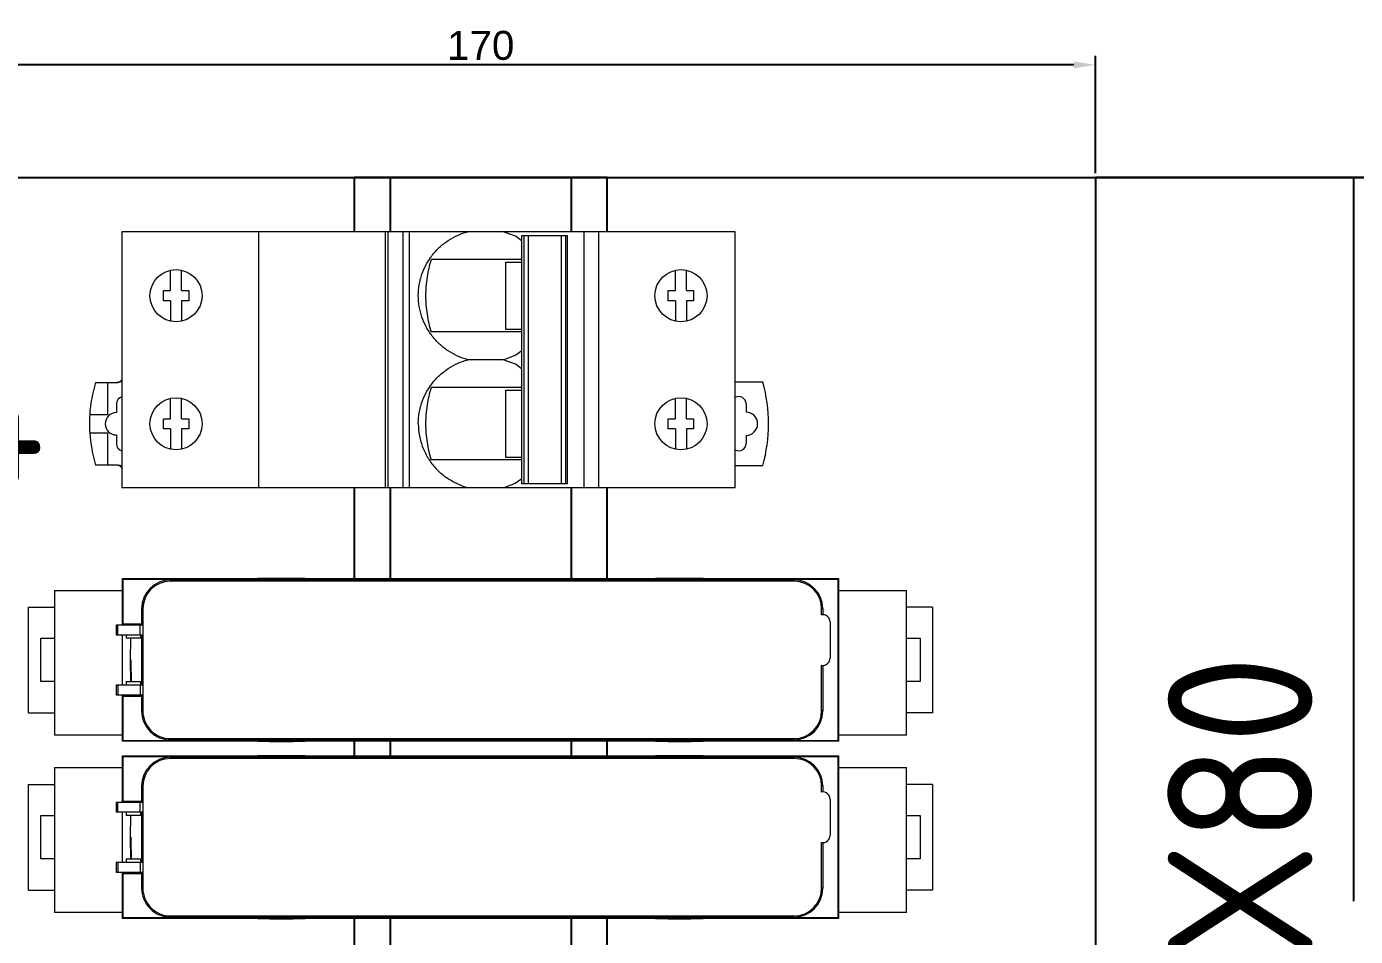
# Model space of a CAD drawing. Header units: millimetres. Extents: x 0 to 69574, y -5 to 41746.
# Drawn here: x 39376.4 to 39560.1, y 20334.5 to 20460.3 of the extents above; entities that cross this region are included whole.
import ezdxf
from ezdxf.enums import TextEntityAlignment as Align

# ---------------------------------------------------------------- set-up
doc = ezdxf.new("R2010")
doc.units = ezdxf.units.MM
doc.set_wipeout_variables(frame=1)
doc.layers.add('! NO PLOT !', color=7, linetype='Continuous', true_color=0xff75dd, plot=False)
doc.layers.add('000-PI-Oprema', color=30, linetype='Continuous', lineweight=5)
for name, color, linetype in [('000-PI_TEXT', 7, 'Continuous'), ('002-PI-Kabelska kanalica', 150, 'Continuous'), ('004-PI-DIN Šina', 3, 'Continuous')]:
    doc.layers.add(name, color=color, linetype=linetype)
doc.styles.add('PI0', font='isocpeur.ttf', dxfattribs={"width": 0.9})
doc.styles.get("Standard").update_dxf_attribs({"font": 'arial.ttf'})
doc.dimstyles.new('ISO-25', dxfattribs={"dimtxt": 4, "dimasz": 3, "dimexe": 1.25, "dimexo": 0.625, "dimtad": 1, "dimtxsty": 'Standard', "dimcen": 3, "dimadec": 0, "dimazin": 0, "dimtfac": 1, "dimtmove": 0, "dimatfit": 3, "dimfxl": 1, "dimarcsym": 0})

# ---------------------------------------------------------------- blocks, each defined once
blk = doc.blocks.new('*U574')
at = {"layer": '002-PI-Kabelska kanalica'}
blk.add_line((80, -100), (80, 791), dxfattribs=at)
blk = doc.blocks.new('*D1448')
at = {"layer": '! NO PLOT !', "color": 0, "lineweight": -2, "ltscale": 0.25, "transparency": 16777216}
for p, q in [((39354.17, 20440.03), (39354.17, 20456.23)), ((39524.17, 20440.03), (39524.17, 20456.23)), ((39521.17, 20454.98), (39357.17, 20454.98))]:
    blk.add_line(p, q, dxfattribs=at)
at = {"layer": '! NO PLOT !', "color": 0, "ltscale": 0.25, "transparency": 16777216}
for points in [[(39357.17, 20455.48), (39357.17, 20454.48), (39354.17, 20454.98)], [(39521.17, 20455.48), (39521.17, 20454.48), (39524.17, 20454.98)]]:
    blk.add_solid(points, dxfattribs=at)
at = {"layer": 'Defpoints', "color": 0, "ltscale": 0.25, "transparency": 16777216}
for p in [(39354.17, 20454.98), (39354.17, 20439.4), (39524.17, 20439.4)]:
    blk.add_point(p, dxfattribs=at)
at = {"layer": '! NO PLOT !', "color": 0, "ltscale": 0.25, "transparency": 16777216, "insert": (39439.17, 20457.65), "char_height": 4, "attachment_point": 5}
blk.add_mtext('170', dxfattribs=at)
blk = doc.blocks.new('*U581')
at = {"layer": '004-PI-DIN Šina'}
blk.add_lwpolyline([(220, -17.5), (220, 17.5), (0, 17.5), (0, -17.5)], close=True, dxfattribs=at)
for points in [[(0, 12.5), (220, 12.5)], [(0, -12.5), (220, -12.5)]]:
    blk.add_lwpolyline(points, dxfattribs=at)
blk = doc.blocks.new('*U580')
at = {"layer": '002-PI-Kabelska kanalica'}
for p, q in [((-20, 120), (20, 120)), ((-20, -100), (-20, 120)), ((20, -100), (20, 120)), ((-20, -100), (20, -100))]:
    blk.add_line(p, q, dxfattribs=at)
blk = doc.blocks.new('XPSBAC14AC')
blk.add_wipeout([(51947.94, 38327.31), (51951.03, 38327.31), (51951.03, 38330.91), (51965.63, 38330.91), (51965.63, 38327.31), (51967.94, 38327.31), (51967.94, 38317.9), (51969.58, 38317.9), (51969.58, 38218.9), (51967.94, 38218.9), (51967.94, 38209.5), (51965.63, 38209.5), (51965.63, 38205.9), (51951.03, 38205.9), (51951.03, 38209.5), (51947.94, 38209.5), (51947.94, 38218.9), (51947.08, 38218.9), (51947.08, 38317.9), (51947.94, 38317.9)]).dxf.layer = '000-PI-Oprema'
at = {"layer": '000-PI-Oprema'}
for p, q in [((51951.03, 38330.91), (51965.63, 38330.91)), ((51951.03, 38330.91), (51951.03, 38327.31)), ((51965.63, 38330.91), (51965.63, 38327.31)), ((51955.34, 38329.2), (51961.33, 38329.2)), ((51955.34, 38327.31), (51955.34, 38329.2)), ((51961.33, 38329.2), (51961.33, 38327.31)), ((51967.94, 38327.31), (51947.94, 38327.31)), ((51947.94, 38317.9), (51947.94, 38327.31)), ((51967.94, 38327.31), (51967.94, 38317.9)), ((51947.08, 38317.9), (51953.47, 38317.9)), ((51947.17, 38317.82), (51947.08, 38317.9)), ((51947.08, 38299.18), (51947.08, 38317.9)), ((51947.17, 38317.82), (51953.33, 38317.82)), ((51947.17, 38218.99), (51947.17, 38317.82)), ((51953.33, 38317.9), (51953.33, 38315.25)), ((51953.47, 38317.4), (51953.33, 38317.4)), ((51954.89, 38318.75), (51953.47, 38318.75)), ((51953.47, 38315.09), (51953.47, 38318.75)), ((51954.89, 38318.56), (51953.47, 38318.56)), ((51954.89, 38318.75), (51954.89, 38315.09)), ((51954.89, 38317.9), (51961.77, 38317.9)), ((51955.33, 38317.4), (51954.89, 38317.4)), ((51955.33, 38317.4), (51955.33, 38315.4)), ((51961.77, 38317.4), (51961.33, 38317.4)), ((51961.33, 38315.4), (51961.33, 38317.4)), ((51963.19, 38318.75), (51961.77, 38318.75)), ((51961.77, 38315.09), (51961.77, 38318.75)), ((51961.77, 38318.56), (51963.19, 38318.56)), ((51963.19, 38318.75), (51963.19, 38315.09)), ((51963.19, 38317.9), (51969.58, 38317.9)), ((51963.33, 38317.4), (51963.19, 38317.4)), ((51963.33, 38317.9), (51963.33, 38315.25)), ((51963.33, 38317.82), (51969.49, 38317.82)), ((51969.49, 38317.82), (51969.58, 38317.9)), ((51969.49, 38317.82), (51969.49, 38218.99)), ((51969.58, 38317.9), (51969.58, 38299.18)), ((51955.33, 38316.76), (51958.33, 38316.79)), ((51958.33, 38316.79), (51961.33, 38316.76)), ((51953.47, 38315.25), (51951.28, 38315.25)), ((51951.28, 38315.08), (51951.28, 38315.25)), ((51965.38, 38315.08), (51951.28, 38315.08)), ((51953.47, 38315.4), (51953.33, 38315.4)), ((51954.89, 38315.46), (51953.47, 38315.46)), ((51955.33, 38315.4), (51954.89, 38315.4)), ((51961.77, 38315.25), (51954.89, 38315.25)), ((51961.77, 38315.4), (51961.33, 38315.4)), ((51961.77, 38315.46), (51963.19, 38315.46)), ((51963.33, 38315.4), (51963.19, 38315.4)), ((51965.38, 38315.25), (51963.19, 38315.25)), ((51965.38, 38315.25), (51965.38, 38315.08)), ((51947.28, 38311.25), (51947.45, 38311.25)), ((51947.28, 38311.25), (51947.28, 38225.05)), ((51947.45, 38311.25), (51947.45, 38225.05)), ((51969.21, 38311.25), (51969.38, 38311.25)), ((51969.21, 38225.05), (51969.21, 38311.25)), ((51969.38, 38225.05), (51969.38, 38311.25)), ((51947.06, 38299.15), (51947.14, 38299.23)), ((51947.06, 38297.5), (51947.06, 38299.15)), ((51947.14, 38300.15), (51947.08, 38300.15)), ((51969.58, 38300.15), (51969.53, 38300.15)), ((51969.53, 38299.23), (51969.61, 38299.15)), ((51969.61, 38299.15), (51969.61, 38297.5)), ((51947.02, 38297.5), (51947.11, 38297.5)), ((51947.02, 38294.3), (51947.02, 38297.5)), ((51947.11, 38297.67), (51947.08, 38297.67)), ((51947.08, 38297.67), (51947.08, 38297.5)), ((51947.11, 38294.13), (51947.11, 38297.67)), ((51969.59, 38297.67), (51969.56, 38297.67)), ((51969.56, 38297.67), (51969.56, 38294.13)), ((51969.56, 38297.5), (51969.64, 38297.5)), ((51969.59, 38297.5), (51969.59, 38297.67)), ((51969.64, 38297.5), (51969.64, 38294.3)), ((51947.11, 38294.3), (51947.02, 38294.3)), ((51947.06, 38292.65), (51947.06, 38294.3)), ((51947.08, 38294.3), (51947.08, 38294.13)), ((51947.08, 38294.13), (51947.11, 38294.13)), ((51969.64, 38294.3), (51969.56, 38294.3)), ((51969.56, 38294.13), (51969.59, 38294.13)), ((51969.59, 38294.13), (51969.59, 38294.3)), ((51969.61, 38294.3), (51969.61, 38292.65)), ((51947.14, 38292.58), (51947.06, 38292.65)), ((51947.08, 38244.18), (51947.08, 38292.63)), ((51947.08, 38291.65), (51947.14, 38291.65)), ((51969.61, 38292.65), (51969.53, 38292.58)), ((51969.53, 38291.65), (51969.58, 38291.65)), ((51969.58, 38292.63), (51969.58, 38244.18)), ((51947.06, 38244.15), (51947.14, 38244.23)), ((51947.06, 38242.5), (51947.06, 38244.15)), ((51947.14, 38245.15), (51947.08, 38245.15)), ((51969.58, 38245.15), (51969.53, 38245.15)), ((51969.53, 38244.23), (51969.61, 38244.15)), ((51969.61, 38244.15), (51969.61, 38242.5)), ((51947.02, 38239.3), (51947.02, 38242.5)), ((51947.02, 38242.5), (51947.11, 38242.5)), ((51947.08, 38242.67), (51947.08, 38242.5)), ((51947.11, 38242.67), (51947.08, 38242.67)), ((51947.11, 38239.13), (51947.11, 38242.67)), ((51969.56, 38242.67), (51969.56, 38239.13)), ((51969.59, 38242.67), (51969.56, 38242.67)), ((51969.56, 38242.5), (51969.64, 38242.5)), ((51969.59, 38242.5), (51969.59, 38242.67)), ((51969.64, 38242.5), (51969.64, 38239.3)), ((51947.11, 38239.3), (51947.02, 38239.3)), ((51947.06, 38237.65), (51947.06, 38239.3)), ((51947.08, 38239.3), (51947.08, 38239.13)), ((51947.08, 38239.13), (51947.11, 38239.13)), ((51969.64, 38239.3), (51969.56, 38239.3)), ((51969.56, 38239.13), (51969.59, 38239.13)), ((51969.59, 38239.13), (51969.59, 38239.3)), ((51969.61, 38239.3), (51969.61, 38237.65)), ((51947.14, 38237.58), (51947.06, 38237.65)), ((51947.08, 38218.9), (51947.08, 38237.63)), ((51947.08, 38236.65), (51947.14, 38236.65)), ((51969.61, 38237.65), (51969.53, 38237.58)), ((51969.53, 38236.65), (51969.58, 38236.65)), ((51969.58, 38237.63), (51969.58, 38218.9)), ((51947.45, 38225.05), (51947.28, 38225.05)), ((51969.38, 38225.05), (51969.21, 38225.05)), ((51951.28, 38221.05), (51951.28, 38221.22)), ((51951.28, 38221.22), (51957.6, 38221.22)), ((51957.6, 38221.05), (51951.28, 38221.05)), ((51963.58, 38220.05), (51958.58, 38220.05)), ((51964.57, 38221.22), (51965.42, 38221.22)), ((51965.43, 38221.05), (51964.57, 38221.05)), ((51965.43, 38221.05), (51965.42, 38221.22)), ((51947.17, 38218.99), (51947.08, 38218.9)), ((51969.58, 38218.9), (51947.08, 38218.9)), ((51969.49, 38218.99), (51947.17, 38218.99)), ((51947.94, 38209.5), (51947.94, 38218.9)), ((51967.94, 38218.9), (51967.94, 38209.5)), ((51969.49, 38218.99), (51969.58, 38218.9)), ((51947.94, 38209.5), (51967.94, 38209.5)), ((51951.03, 38205.9), (51951.03, 38209.5)), ((51955.33, 38207.61), (51955.33, 38209.5)), ((51961.33, 38209.5), (51961.33, 38207.61)), ((51965.63, 38205.9), (51965.63, 38209.5)), ((51961.33, 38207.61), (51955.33, 38207.61)), ((51965.63, 38205.9), (51951.03, 38205.9))]:
    blk.add_line(p, q, dxfattribs=at)
for centre, radius, start, end in [((51976.28, 37111.64), 1205.24, 90.85346, 90.99635), ((51951.28, 38311.25), 4, 90, 180), ((51951.28, 38311.25), 3.83, 90, 180), ((51965.38, 38311.25), 4, 0, 90), ((51965.38, 38311.25), 3.83, 0, 90), ((51951.28, 38225.05), 4, 180, 270), ((51951.28, 38225.05), 3.83, 180, 270), ((51965.38, 38225.05), 3.83, 270.6387, 0), ((51965.38, 38225.05), 4, 270.625, 0), ((51958.58, 38221.05), 1, 170.1939, 270), ((51963.58, 38221.05), 0.998, 270, 9.9366)]:
    blk.add_arc(centre, radius, start, end, dxfattribs=at)
for points, knots in [([(51947.14, 38299.69), (51947.14, 38299.72), (51947.14, 38299.78), (51947.14, 38299.87), (51947.14, 38299.94), (51947.14, 38300.01), (51947.14, 38300.06), (51947.14, 38300.1), (51947.14, 38300.12), (51947.14, 38300.13), (51947.14, 38300.14), (51947.14, 38300.15), (51947.14, 38300.15), (51947.14, 38300.15)], [0, 0, 0, 0, 0.193096, 0.38017, 0.553085, 0.705022, 0.829881, 0.880646, 0.922911, 0.956185, 0.980215, 0.994834, 1, 1, 1, 1]), ([(51947.14, 38299.23), (51947.14, 38299.23), (51947.14, 38299.24), (51947.14, 38299.24), (51947.14, 38299.25), (51947.14, 38299.28), (51947.14, 38299.32), (51947.14, 38299.37), (51947.14, 38299.44), (51947.14, 38299.55), (51947.14, 38299.63), (51947.14, 38299.69)], [0, 0, 0, 0, 0.00666, 0.022616, 0.047761, 0.081913, 0.175972, 0.300944, 0.452175, 0.623721, 1, 1, 1, 1]), ([(51969.53, 38300.15), (51969.53, 38300.15), (51969.53, 38300.15), (51969.53, 38300.14), (51969.53, 38300.13), (51969.53, 38300.12), (51969.53, 38300.1), (51969.52, 38300.06), (51969.52, 38300.01), (51969.52, 38299.94), (51969.52, 38299.87), (51969.52, 38299.78), (51969.52, 38299.72), (51969.52, 38299.69)], [0, 0, 0, 0, 0.005166, 0.019785, 0.043815, 0.077089, 0.119354, 0.170119, 0.294978, 0.446915, 0.61983, 0.806904, 1, 1, 1, 1]), ([(51969.52, 38299.69), (51969.52, 38299.63), (51969.52, 38299.55), (51969.52, 38299.44), (51969.52, 38299.37), (51969.52, 38299.32), (51969.53, 38299.28), (51969.53, 38299.25), (51969.53, 38299.24), (51969.53, 38299.24), (51969.53, 38299.23), (51969.53, 38299.23)], [0, 0, 0, 0, 0.376279, 0.547825, 0.699056, 0.824028, 0.918087, 0.952239, 0.977384, 0.99334, 1, 1, 1, 1]), ([(51947.14, 38292.11), (51947.14, 38292.17), (51947.14, 38292.26), (51947.14, 38292.36), (51947.14, 38292.43), (51947.14, 38292.49), (51947.14, 38292.53), (51947.14, 38292.55), (51947.14, 38292.56), (51947.14, 38292.57), (51947.14, 38292.58), (51947.14, 38292.58)], [0, 0, 0, 0, 0.37628, 0.547819, 0.699055, 0.824029, 0.918087, 0.952239, 0.977384, 0.99334, 1, 1, 1, 1]), ([(51947.14, 38291.65), (51947.14, 38291.65), (51947.14, 38291.66), (51947.14, 38291.66), (51947.14, 38291.68), (51947.14, 38291.69), (51947.14, 38291.71), (51947.14, 38291.74), (51947.14, 38291.79), (51947.14, 38291.86), (51947.14, 38291.94), (51947.14, 38292.03), (51947.14, 38292.08), (51947.14, 38292.11)], [0, 0, 0, 0, 0.005166, 0.019784, 0.043814, 0.077089, 0.119356, 0.170122, 0.294977, 0.4469, 0.619834, 0.806964, 1, 1, 1, 1]), ([(51969.53, 38292.58), (51969.53, 38292.58), (51969.53, 38292.57), (51969.53, 38292.56), (51969.53, 38292.55), (51969.53, 38292.53), (51969.52, 38292.49), (51969.52, 38292.43), (51969.52, 38292.36), (51969.52, 38292.26), (51969.52, 38292.17), (51969.52, 38292.11)], [0, 0, 0, 0, 0.00666, 0.022616, 0.047761, 0.081913, 0.175972, 0.300945, 0.452176, 0.623721, 1, 1, 1, 1]), ([(51969.52, 38292.11), (51969.52, 38292.08), (51969.52, 38292.03), (51969.52, 38291.94), (51969.52, 38291.86), (51969.52, 38291.79), (51969.52, 38291.74), (51969.53, 38291.71), (51969.53, 38291.69), (51969.53, 38291.68), (51969.53, 38291.66), (51969.53, 38291.66), (51969.53, 38291.65), (51969.53, 38291.65)], [0, 0, 0, 0, 0.193096, 0.38017, 0.553085, 0.705023, 0.829882, 0.880646, 0.922912, 0.956185, 0.980215, 0.994834, 1, 1, 1, 1]), ([(51947.14, 38244.69), (51947.14, 38244.72), (51947.14, 38244.78), (51947.14, 38244.87), (51947.14, 38244.94), (51947.14, 38245.01), (51947.14, 38245.06), (51947.14, 38245.1), (51947.14, 38245.12), (51947.14, 38245.13), (51947.14, 38245.14), (51947.14, 38245.15), (51947.14, 38245.15), (51947.14, 38245.15)], [0, 0, 0, 0, 0.193096, 0.38017, 0.553085, 0.705022, 0.829881, 0.880646, 0.922911, 0.956185, 0.980215, 0.994834, 1, 1, 1, 1]), ([(51947.14, 38244.23), (51947.14, 38244.23), (51947.14, 38244.24), (51947.14, 38244.24), (51947.14, 38244.25), (51947.14, 38244.28), (51947.14, 38244.32), (51947.14, 38244.37), (51947.14, 38244.44), (51947.14, 38244.55), (51947.14, 38244.63), (51947.14, 38244.69)], [0, 0, 0, 0, 0.00666, 0.022616, 0.047761, 0.081913, 0.175972, 0.300944, 0.452175, 0.623721, 1, 1, 1, 1]), ([(51969.53, 38245.15), (51969.53, 38245.15), (51969.53, 38245.15), (51969.53, 38245.14), (51969.53, 38245.13), (51969.53, 38245.12), (51969.53, 38245.1), (51969.52, 38245.06), (51969.52, 38245.01), (51969.52, 38244.94), (51969.52, 38244.87), (51969.52, 38244.78), (51969.52, 38244.72), (51969.52, 38244.69)], [0, 0, 0, 0, 0.005166, 0.019785, 0.043815, 0.077089, 0.119354, 0.170119, 0.294978, 0.446915, 0.61983, 0.806904, 1, 1, 1, 1]), ([(51969.52, 38244.69), (51969.52, 38244.63), (51969.52, 38244.55), (51969.52, 38244.44), (51969.52, 38244.37), (51969.52, 38244.32), (51969.53, 38244.28), (51969.53, 38244.25), (51969.53, 38244.24), (51969.53, 38244.24), (51969.53, 38244.23), (51969.53, 38244.23)], [0, 0, 0, 0, 0.376279, 0.547825, 0.699056, 0.824028, 0.918087, 0.952239, 0.977384, 0.99334, 1, 1, 1, 1]), ([(51947.14, 38237.11), (51947.14, 38237.17), (51947.14, 38237.26), (51947.14, 38237.36), (51947.14, 38237.43), (51947.14, 38237.49), (51947.14, 38237.53), (51947.14, 38237.55), (51947.14, 38237.56), (51947.14, 38237.57), (51947.14, 38237.58), (51947.14, 38237.58)], [0, 0, 0, 0, 0.37628, 0.547819, 0.699055, 0.824029, 0.918087, 0.952239, 0.977384, 0.99334, 1, 1, 1, 1]), ([(51947.14, 38236.65), (51947.14, 38236.65), (51947.14, 38236.66), (51947.14, 38236.66), (51947.14, 38236.68), (51947.14, 38236.69), (51947.14, 38236.71), (51947.14, 38236.74), (51947.14, 38236.79), (51947.14, 38236.86), (51947.14, 38236.94), (51947.14, 38237.03), (51947.14, 38237.08), (51947.14, 38237.11)], [0, 0, 0, 0, 0.005166, 0.019784, 0.043814, 0.077089, 0.119356, 0.170122, 0.294977, 0.4469, 0.619834, 0.806964, 1, 1, 1, 1]), ([(51969.53, 38237.58), (51969.53, 38237.58), (51969.53, 38237.57), (51969.53, 38237.56), (51969.53, 38237.55), (51969.53, 38237.53), (51969.52, 38237.49), (51969.52, 38237.43), (51969.52, 38237.36), (51969.52, 38237.26), (51969.52, 38237.17), (51969.52, 38237.11)], [0, 0, 0, 0, 0.00666, 0.022616, 0.047761, 0.081913, 0.175972, 0.300945, 0.452176, 0.623721, 1, 1, 1, 1]), ([(51969.52, 38237.11), (51969.52, 38237.08), (51969.52, 38237.03), (51969.52, 38236.94), (51969.52, 38236.86), (51969.52, 38236.79), (51969.52, 38236.74), (51969.53, 38236.71), (51969.53, 38236.69), (51969.53, 38236.68), (51969.53, 38236.66), (51969.53, 38236.66), (51969.53, 38236.65), (51969.53, 38236.65)], [0, 0, 0, 0, 0.193096, 0.38017, 0.553085, 0.705023, 0.829882, 0.880646, 0.922912, 0.956185, 0.980215, 0.994834, 1, 1, 1, 1])]:
    blk.add_open_spline(points, degree=3, knots=knots, dxfattribs=at)
blk = doc.blocks.new('A9F74206')
at = {"layer": '000-PI-Oprema'}
for p, q in [((43772.96, 37226), (43772.96, 37223.54)), ((43775.46, 37223.54), (43775.46, 37226)), ((43768.51, 37223.54), (43768.51, 37225.18)), ((43779.91, 37225.19), (43779.91, 37223.54)), ((43772.96, 37223.54), (43768.51, 37223.54)), ((43779.91, 37223.54), (43775.46, 37223.54)), ((43772.61, 37135.24), (43771.46, 37135.24)), ((43776.96, 37135.24), (43775.81, 37135.24))]:
    blk.add_line(p, q, dxfattribs=at)
for centre, radius, start, end in [((43774.23, 37206.69), 19.35, 93.7668, 107.1978), ((43774.23, 37206.69), 19.35, 86.3591, 93.7668), ((43774.23, 37206.69), 19.35, 72.9337, 86.3591), ((43774.21, 37135.24), 1.6, 180, 0), ((43774.21, 37154.14), 22, 254.849, 285.151)]:
    blk.add_arc(centre, radius, start, end, dxfattribs=at)
at = {"ltscale": 0.25}
blk.add_wipeout([(43765.36, 37221.54), (43800.76, 37221.54), (43800.76, 37136.74), (43765.36, 37136.74)], dxfattribs=at).dxf.layer = '000-PI-Oprema'
at = {"layer": '000-PI-Oprema'}
for p, q in [((43768.51, 37222.11), (43768.51, 37223.54)), ((43772.66, 37222.31), (43771.46, 37222.31)), ((43776.96, 37222.31), (43775.76, 37222.31)), ((43779.91, 37223.54), (43779.91, 37222.11)), ((43765.36, 37136.74), (43765.36, 37221.54)), ((43800.76, 37221.54), (43765.36, 37221.54)), ((43800.76, 37136.74), (43800.76, 37221.54)), ((43773.51, 37214.81), (43773.51, 37215.81)), ((43773.51, 37215.81), (43774.91, 37215.81)), ((43774.91, 37215.81), (43774.91, 37214.81)), ((43791.21, 37214.81), (43791.21, 37215.81)), ((43791.21, 37215.81), (43792.61, 37215.81)), ((43792.61, 37215.81), (43792.61, 37214.81)), ((43773.51, 37214.81), (43770.69, 37214.81)), ((43773.51, 37213.31), (43770.69, 37213.31)), ((43773.51, 37212.31), (43773.51, 37213.31)), ((43774.91, 37214.81), (43777.73, 37214.81)), ((43774.91, 37213.31), (43774.91, 37212.31)), ((43774.91, 37213.31), (43777.73, 37213.31)), ((43791.21, 37214.81), (43788.39, 37214.81)), ((43791.21, 37213.31), (43788.39, 37213.31)), ((43791.21, 37212.31), (43791.21, 37213.31)), ((43792.61, 37214.81), (43795.43, 37214.81)), ((43792.61, 37213.31), (43792.61, 37212.31)), ((43792.61, 37213.31), (43795.43, 37213.31)), ((43774.91, 37212.31), (43773.51, 37212.31)), ((43792.61, 37212.31), (43791.21, 37212.31)), ((43800.76, 37202.64), (43765.36, 37202.64)), ((43800.76, 37185.14), (43765.36, 37185.14)), ((43765.36, 37184.74), (43800.76, 37184.74)), ((43765.36, 37182.64), (43800.76, 37182.64)), ((43800.76, 37181.84), (43765.36, 37181.84)), ((43769.21, 37166.23), (43769.21, 37178.78)), ((43779.21, 37166.23), (43779.21, 37178.78)), ((43786.91, 37166.23), (43786.91, 37178.78)), ((43796.91, 37166.23), (43796.91, 37178.78)), ((43783.06, 37168.72), (43783.06, 37173.72)), ((43769.56, 37166.23), (43769.56, 37168.44)), ((43769.56, 37168.44), (43778.86, 37168.44)), ((43778.86, 37168.44), (43778.86, 37166.23)), ((43787.26, 37168.44), (43796.56, 37168.44)), ((43787.26, 37166.23), (43787.26, 37168.44)), ((43796.56, 37168.44), (43796.56, 37166.23)), ((43765.91, 37159.95), (43765.91, 37166.23)), ((43765.91, 37166.23), (43800.21, 37166.23)), ((43800.21, 37165.96), (43765.91, 37165.96)), ((43800.21, 37165.39), (43765.91, 37165.39)), ((43800.21, 37166.23), (43800.21, 37159.95)), ((43800.21, 37160.79), (43765.91, 37160.79)), ((43765.91, 37160.16), (43800.21, 37160.16)), ((43765.91, 37159.95), (43800.21, 37159.95)), ((43765.36, 37157.64), (43800.76, 37157.64)), ((43800.76, 37155.63), (43765.36, 37155.63)), ((43773.51, 37145.99), (43774.91, 37145.99)), ((43773.51, 37144.99), (43773.51, 37145.99)), ((43774.91, 37145.99), (43774.91, 37144.99)), ((43791.21, 37145.99), (43792.61, 37145.99)), ((43791.21, 37144.99), (43791.21, 37145.99)), ((43792.61, 37145.99), (43792.61, 37144.99)), ((43773.51, 37144.99), (43770.69, 37144.99)), ((43773.51, 37143.49), (43770.69, 37143.49)), ((43773.51, 37142.49), (43773.51, 37143.49)), ((43774.91, 37144.99), (43777.73, 37144.99)), ((43774.91, 37143.49), (43777.73, 37143.49)), ((43774.91, 37143.49), (43774.91, 37142.49)), ((43791.21, 37144.99), (43788.39, 37144.99)), ((43791.21, 37143.49), (43788.39, 37143.49)), ((43791.21, 37142.49), (43791.21, 37143.49)), ((43792.61, 37144.99), (43795.43, 37144.99)), ((43792.61, 37143.49), (43795.43, 37143.49)), ((43792.61, 37143.49), (43792.61, 37142.49)), ((43774.91, 37142.49), (43773.51, 37142.49)), ((43792.61, 37142.49), (43791.21, 37142.49)), ((43765.36, 37136.74), (43800.76, 37136.74)), ((43768.46, 37136.74), (43768.46, 37132.91)), ((43779.96, 37132.91), (43779.96, 37136.74))]:
    blk.add_line(p, q, dxfattribs=at)
for points in [[(43766.62, 37166.23), (43765.95, 37167.15), (43765.36, 37168.72)], [(43783.06, 37168.72), (43782.43, 37167.05), (43781.81, 37166.23)], [(43784.31, 37166.23), (43783.68, 37167.09), (43783.06, 37168.72)], [(43800.76, 37168.72), (43800.12, 37167.04), (43799.51, 37166.23)]]:
    blk.add_lwpolyline(points, dxfattribs=at)
for centre in [(43774.21, 37214.06), (43791.91, 37214.06), (43774.21, 37144.24), (43791.91, 37144.24)]:
    blk.add_circle(centre, 3.6, dxfattribs=at)
for centre, radius, start, end in [((43767.51, 37222.33), 0.997, 347.0631, 359.9849), ((43771.46, 37221.31), 1, 90.0557, 166.524), ((43776.96, 37221.31), 1, 13.4739, 89.9443), ((43780.91, 37222.33), 0.998, 180.0152, 192.8736), ((43767.51, 37222.33), 0.997, 308.5163, 347.0319), ((43780.91, 37222.33), 0.997, 192.9049, 231.4838), ((43771.46, 37136.24), 1, 149.9964, 270), ((43776.96, 37136.24), 1, 270, 30.0038)]:
    blk.add_arc(centre, radius, start, end, dxfattribs=at)
blk.add_ellipse((43774.21, 37222.31), major_axis=(0, 1.55), ratio=0.997493, start_param=-1.570796, end_param=1.570796, dxfattribs=at)
for points, knots in [([(43768.51, 37222.11), (43768.51, 37222.01), (43768.48, 37221.8), (43768.39, 37221.62), (43768.33, 37221.53)], [0, 0, 0, 0, 0.500039, 1, 1, 1, 1]), ([(43780.09, 37221.53), (43780.03, 37221.62), (43779.94, 37221.8), (43779.91, 37222.01), (43779.91, 37222.11)], [0, 0, 0, 0, 0.499961, 1, 1, 1, 1]), ([(43774.21, 37180.56), (43773.65, 37180.56), (43772.52, 37180.45), (43770.88, 37179.98), (43769.36, 37179.21), (43768.46, 37178.52), (43768.04, 37178.14)], [0, 0, 0, 0, 0.249983, 0.499973, 0.749982, 1, 1, 1, 1]), ([(43774.21, 37180.56), (43774.71, 37180.56), (43775.47, 37180.5), (43776.45, 37180.29), (43777.41, 37180), (43778.56, 37179.49), (43779.82, 37178.67), (43780.93, 37177.65), (43781.86, 37176.46), (43782.59, 37175.14), (43782.93, 37174.2), (43783.06, 37173.72)], [0, 0, 0, 0, 0.125046, 0.187644, 0.250209, 0.375224, 0.500253, 0.625262, 0.750232, 0.875163, 1, 1, 1, 1]), ([(43783.06, 37173.72), (43783.19, 37174.2), (43783.54, 37175.14), (43784.26, 37176.46), (43785.2, 37177.65), (43786.31, 37178.67), (43787.57, 37179.49), (43788.95, 37180.1), (43790.41, 37180.47), (43791.41, 37180.56), (43791.91, 37180.56)], [0, 0, 0, 0, 0.124861, 0.249813, 0.374793, 0.499813, 0.624849, 0.749888, 0.874952, 1, 1, 1, 1]), ([(43791.91, 37180.56), (43792.41, 37180.56), (43793.17, 37180.5), (43794.15, 37180.29), (43795.11, 37180), (43796.26, 37179.49), (43797.52, 37178.67), (43798.63, 37177.65), (43799.56, 37176.46), (43800.29, 37175.14), (43800.63, 37174.2), (43800.76, 37173.72)], [0, 0, 0, 0, 0.125046, 0.187644, 0.250209, 0.375224, 0.500253, 0.625262, 0.750232, 0.875163, 1, 1, 1, 1]), ([(43774.21, 37179.55), (43773.35, 37179.55), (43771.66, 37179.42), (43770, 37179.04), (43769.21, 37178.78)], [0, 0, 0, 0, 0.509146, 1, 1, 1, 1]), ([(43779.21, 37178.78), (43778.42, 37179.04), (43776.77, 37179.42), (43775.07, 37179.55), (43774.21, 37179.55)], [0, 0, 0, 0, 0.490854, 1, 1, 1, 1]), ([(43791.91, 37179.55), (43791.05, 37179.55), (43789.36, 37179.42), (43787.7, 37179.04), (43786.91, 37178.78)], [0, 0, 0, 0, 0.509146, 1, 1, 1, 1]), ([(43796.91, 37178.78), (43796.12, 37179.04), (43794.47, 37179.42), (43792.77, 37179.55), (43791.91, 37179.55)], [0, 0, 0, 0, 0.490854, 1, 1, 1, 1]), ([(43765.36, 37173.72), (43765.48, 37174.14), (43765.77, 37174.96), (43766.37, 37176.13), (43767.12, 37177.2), (43767.72, 37177.84), (43768.04, 37178.14)], [0, 0, 0, 0, 0.249803, 0.499808, 0.749905, 1, 1, 1, 1])]:
    blk.add_open_spline(points, degree=3, knots=knots, dxfattribs=at)

msp = doc.modelspace()

# ---------------------------------------------------------------- linework, layer by layer
at = {"layer": '! NO PLOT !', "ltscale": 0.25}
for p, q in [((39354.172, 20439.404), (39524.172, 20439.404)), ((39559.922, 20339.404), (39559.922, 20439.404))]:
    msp.add_line(p, q, dxfattribs=at)

# ---------------------------------------------------------------- block references
for name, p, rotation in [('*U574', (39164.172, 20519.404), 270), ('*U581', (39439.172, 20439.404), 270), ('*U580', (39544.172, 20339.404), 180)]:
    msp.add_blockref(name, p, dxfattribs=dict(rotation=rotation))

# ---------------------------------------------------------------- texts
at = {"insert": (39544.172, 20339.404), "char_height": 20, "width": 16.78721, "attachment_point": 5, "rotation": 90, "style": 'PI0'}
msp.add_mtext('{\\fISOCPEUR|b0|i0|c238|p34;4}0X{\\fISOCPEUR|b0|i0|c238|p34;8}0', dxfattribs=at)
at = {"layer": '000-PI_TEXT', "style": 'PI0', "width": 0.9}
msp.add_text('-Q 343 04', height=20, dxfattribs=at).set_placement((39321.103, 20407.139), align=Align.MIDDLE)

# ---------------------------------------------------------------- dimensions: what is measured, and where the dimension line sits
at = {"layer": '! NO PLOT !', "ltscale": 0.25}
dim = msp.add_linear_dim(base=(39354.172, 20454.983), p1=(39524.172, 20439.404), p2=(39354.172, 20439.404), dimstyle='ISO-25', dxfattribs=at)
dim.commit()
dim.dimension.update_dxf_attribs({"geometry": '*D1448', "text_midpoint": (39439.172, 20457.65)})

# ---------------------------------------------------------------- next in the draw order: block references
at = {"layer": '000-PI-Oprema', "rotation": 89.99999999999999}
msp.add_blockref('A9F74206', (76611.106, -23368.831), dxfattribs=at)
at = {"layer": '000-PI-Oprema', "ltscale": 0.25, "rotation": 89.99999999999999}
for p in [(77707.538, -31585.593), (77707.538, -31610.093)]:
    msp.add_blockref('XPSBAC14AC', p, dxfattribs=at)

doc.saveas('drawing.dxf')
